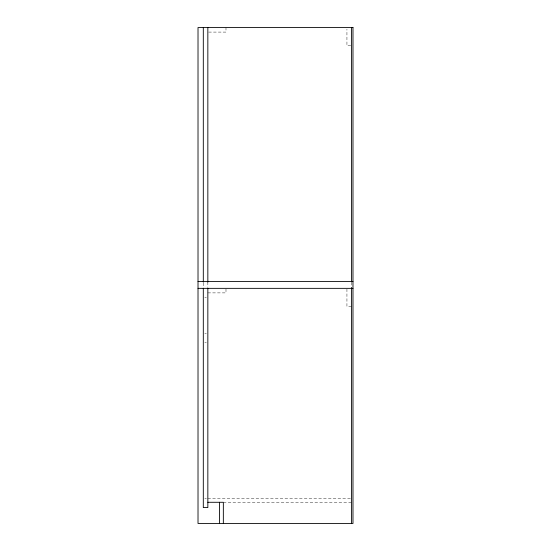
<?xml version="1.0" encoding="UTF-8"?>
<svg xmlns="http://www.w3.org/2000/svg" width="551" height="551" viewBox="0 0 551 551"><rect width="100%" height="100%" fill="white"/><g stroke="black" fill="none" stroke-linecap="round" stroke-linejoin="round"><path stroke-width="0.41" stroke-dasharray="2.75 2.07" d="M208.671 32.089L225.986 32.089L225.986 27.55M350.718 45.692L346.937 45.692L346.937 29.196M207.844 292.884L225.986 292.884L225.986 288.352M204.82 297.423L206.329 297.423M351.469 306.494L346.937 306.494L346.937 289.179M204.82 333.706L206.329 333.706M204.82 342.777L206.329 342.777M204.82 498.503L206.329 498.503M207.844 498.503L351.469 498.503M223.341 502.285L351.469 502.285M351.469 282.387L351.469 287.553M207.844 282.119L207.844 287.491M203.305 283.049L203.305 287.491"/><path stroke-width="0.83" d="M198.016 281.547L352.984 281.547M198.016 288.352L352.984 288.352M207.844 502.285L223.341 502.285L223.341 523.45M351.469 27.55L351.469 281.933M351.469 287.553L351.469 523.45M219.56 502.285L219.56 523.45M207.844 27.55L207.844 282.119M207.844 288.352L207.844 507.574L203.305 507.574L203.305 288.207M203.305 27.55L203.305 282.188M352.984 27.55L198.016 27.55L198.016 523.45L352.984 523.45L352.984 27.55"/></g></svg>
